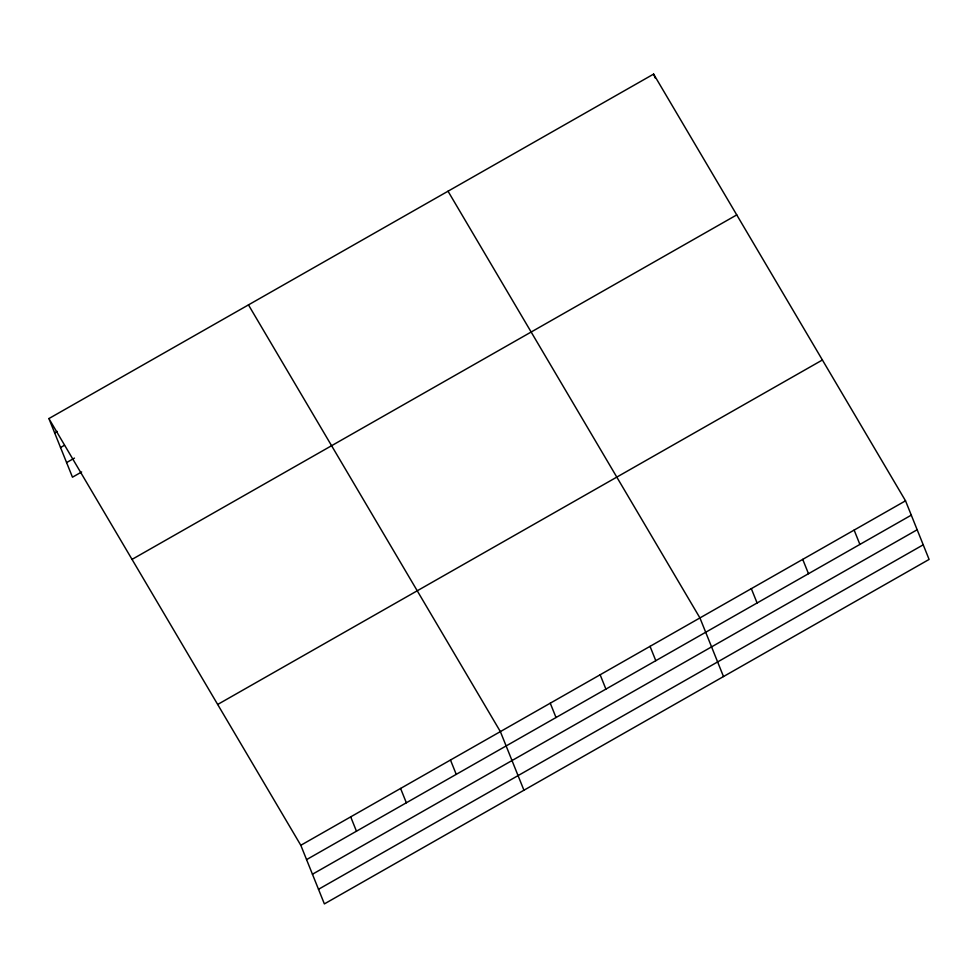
<?xml version="1.0" encoding="UTF-8"?>
<svg xmlns="http://www.w3.org/2000/svg" width="978" height="978" viewBox="0 0 978 978"><rect width="100%" height="100%" fill="white"/><g stroke="black" fill="none" stroke-linecap="round" stroke-linejoin="round"><path stroke-width="1.47" d="M48.9 418.572L653.622 74.096L905.53 500.809L929.1 559.428L324.378 903.904L300.808 845.285L48.9 418.572L72.47 477.191L81.651 471.958M54.658 432.899L57.286 431.408M60.538 447.521L64.475 445.271M66.59 462.582L74.462 458.095M132.03 559.392L736.752 214.903M217.678 704.466L822.4 359.99M300.808 845.285L905.53 500.809M306.566 859.625L911.3 515.137M312.447 874.234L917.168 529.758M318.498 889.295L923.22 544.819M448.022 191.211L699.93 617.925L723.5 676.556M248.461 304.892L500.369 731.605L523.939 790.236M854.136 530.088L859.894 544.416M653.622 74.096L655.199 77.995M802.73 559.367L808.488 573.707M751.324 588.646L757.094 602.986M650.04 646.348L655.798 660.688M600.15 674.771L605.908 689.099M550.259 703.194L556.017 717.522M450.479 760.028L456.237 774.356M400.589 788.451L406.347 802.779M350.699 816.862L356.457 831.202"/></g></svg>
